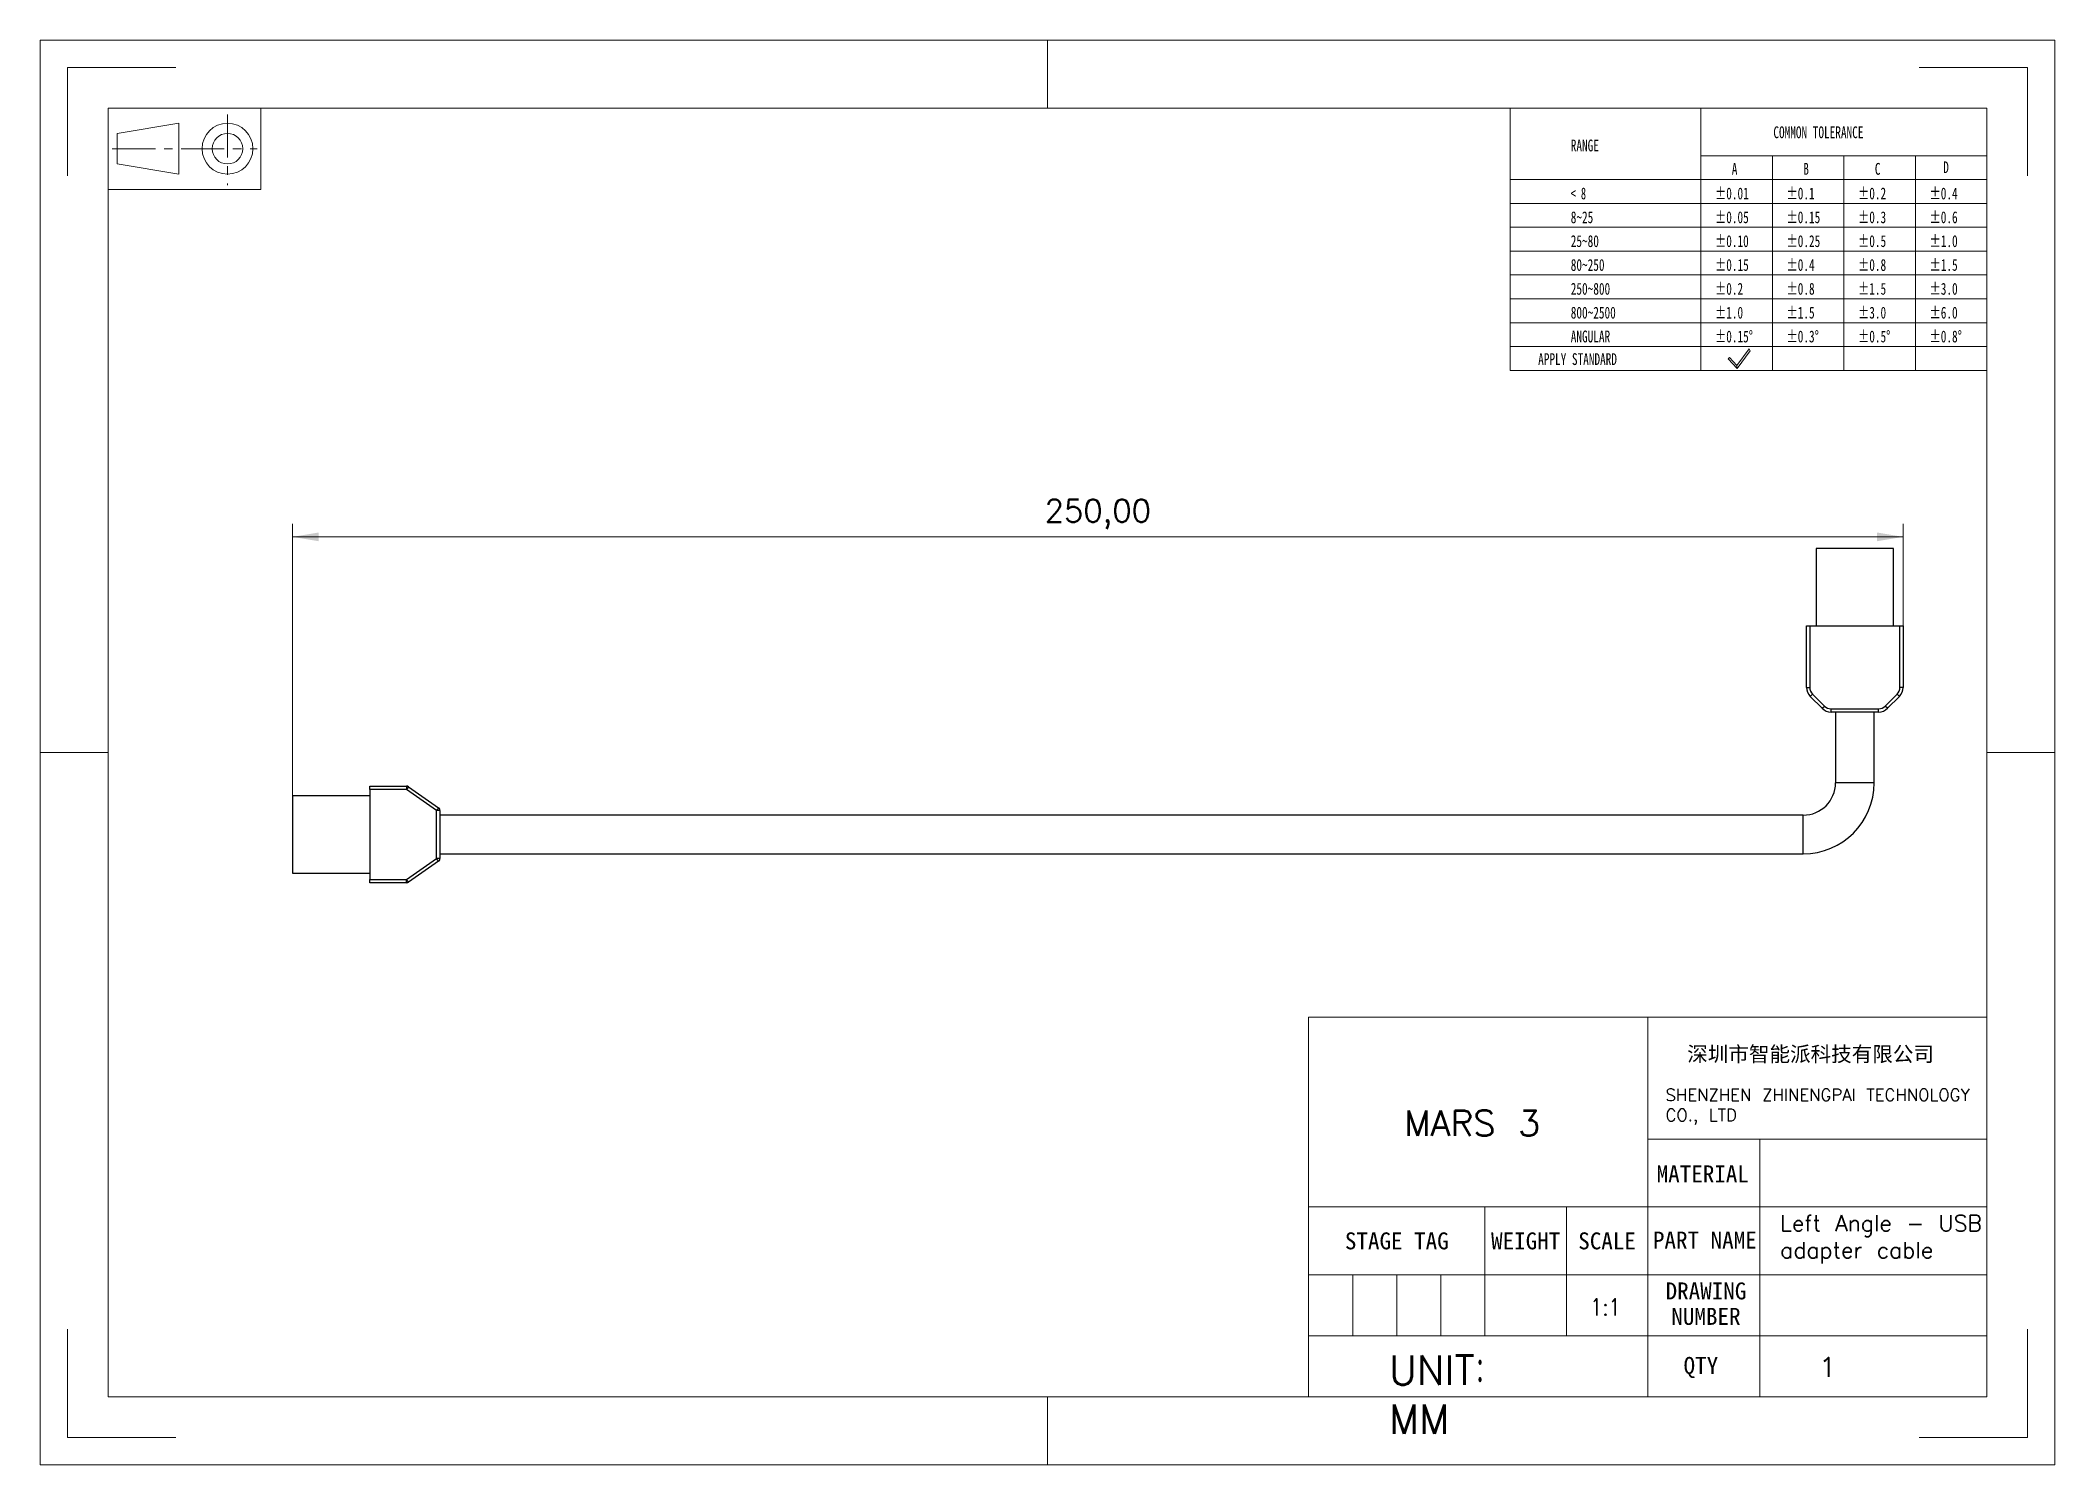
# Model space of a CAD drawing. Header units: millimetres. Extents: x 2260 to 2572, y -21 to 200.
import ezdxf

# ---------------------------------------------------------------- set-up
doc = ezdxf.new("R2010")
doc.units = ezdxf.units.MM
doc.linetypes.add('CENTER', pattern=[10.16, 6.35, -1.27, 1.27, -1.27])
doc.layers.get('0').update_dxf_attribs({"lineweight": 18})
doc.layers.add('DEFAULT_1', color=7, linetype='CENTER', lineweight=18)
doc.layers.add('尺寸线层', color=3, linetype='Continuous', lineweight=18)
doc.styles.add('SLDTEXTSTYLE4', font='', dxfattribs={"width": 0.7})
doc.styles.add('SLDTEXTSTYLE5', font='', dxfattribs={"width": 0.633333})
doc.styles.get("Standard").update_dxf_attribs({"font": 'txt.shx', "bigfont": 'gbcbig.shx'})
doc.styles.add('TEXTSTYLE_2', font='')
doc.styles.add('TEXTSTYLE_3', font='')
doc.styles.get('SLDTEXTSTYLE4').set_extended_font_data('宋体')
doc.styles.get('SLDTEXTSTYLE5').set_extended_font_data('宋体')
doc.styles.get('TEXTSTYLE_2').set_extended_font_data('宋体')
doc.styles.get('TEXTSTYLE_3').set_extended_font_data('宋体')
doc.dimstyles.new('ISO-25', dxfattribs={"dimtxt": 3.5, "dimasz": 2.5, "dimexe": 1.25, "dimexo": 0.625, "dimtad": 1, "dimtxsty": 'Standard', "dimcen": 2.5, "dimdle": 5, "dimadec": 0, "dimazin": 0, "dimtfac": 1, "dimtmove": 0, "dimatfit": 3, "dimfxl": 0, "dimarcsym": 0})

# ---------------------------------------------------------------- blocks, each defined once
blk = doc.blocks.new('96_1')
at = {"color": 7, "linetype": 'Continuous'}
for p, q in [((-11.25, 6), (-11.25, -6)), ((11.25, -6), (11.25, 6)), ((-9.93, 2.25), (-0.82, 3.75)), ((-0.82, 0), (-0.82, 3.75)), ((-9.93, 0), (-9.93, 2.25)), ((-9.93, 0), (-9.93, -2.25)), ((-0.82, 0), (-0.82, -3.75)), ((-9.93, -2.25), (-0.82, -3.75)), ((-11.25, -6), (11.25, -6))]:
    blk.add_line(p, q, dxfattribs=at)
for radius in [3.75, 2.25]:
    blk.add_circle((6.34, 0), radius, dxfattribs=at)
at = {"layer": 'DEFAULT_1', "color": 1, "linetype": 'CENTER'}
for p, q in [((6.34, 5.05), (6.34, -5.36)), ((-10.64, 0), (10.74, 0))]:
    blk.add_line(p, q, dxfattribs=at)
blk = doc.blocks.new('*X4')
at = {"layer": '尺寸线层', "linetype": 'Continuous'}
for points in [[(2298.95, 122.53), (2303.03, 123.21), (2303.03, 121.85)], [(2548.95, 122.53), (2544.87, 123.21), (2544.87, 121.85)]]:
    blk.add_hatch(color=0, dxfattribs=at).paths.add_polyline_path(points, flags=0)
at = {"layer": '尺寸线层', "color": 0, "linetype": 'Continuous'}
for p, q in [((2298.95, 82.34), (2298.95, 124.53)), ((2298.95, 122.53), (2548.95, 122.53)), ((2548.95, 108.74), (2548.95, 124.53))]:
    blk.add_line(p, q, dxfattribs=at)
at = {"layer": '尺寸线层', "color": 0, "insert": (2423.95, 126.05), "char_height": 3.5, "width": 25, "attachment_point": 5}
blk.add_mtext('250,00', dxfattribs=at)

msp = doc.modelspace()

# ---------------------------------------------------------------- linework, layer by layer
at = {"color": 7, "linetype": 'Continuous'}
for p, q in [((2259.795, -21.483), (2259.795, 199.603)), ((2259.795, 199.603), (2572.474, 199.603)), ((2416.134, 189.075), (2416.134, 199.603)), ((2572.474, -21.483), (2572.474, 199.603)), ((2264.006, 178.547), (2264.006, 195.392)), ((2264.006, 195.392), (2280.85, 195.392)), ((2551.418, 195.392), (2568.263, 195.392)), ((2568.263, 178.547), (2568.263, 195.392)), ((2270.323, -10.955), (2270.323, 189.075)), ((2270.323, 189.075), (2561.946, 189.075)), ((2561.946, -10.955), (2561.946, 189.075)), ((2259.795, 89.06), (2270.323, 89.06)), ((2561.946, 89.06), (2572.474, 89.06)), ((2310.948, 79.836), (2310.948, 83.836)), ((2316.811, 83.836), (2321.811, 80.336)), ((2310.948, 72.836), (2310.948, 68.836)), ((2316.811, 68.836), (2321.811, 72.336)), ((2264.006, -17.272), (2264.006, -0.427)), ((2568.263, -17.272), (2568.263, -0.427)), ((2270.323, -10.955), (2561.946, -10.955)), ((2416.134, -21.483), (2416.134, -10.955)), ((2264.006, -17.272), (2280.85, -17.272)), ((2551.418, -17.272), (2568.263, -17.272)), ((2259.795, -21.483), (2572.474, -21.483))]:
    msp.add_line(p, q, dxfattribs=at)
for p, q in [((2487.942, 189.075), (2487.942, 148.373)), ((2517.544, 189.075), (2517.544, 148.373)), ((2517.544, 181.675), (2561.946, 181.675)), ((2528.644, 181.675), (2528.644, 148.373)), ((2539.745, 181.675), (2539.745, 148.373)), ((2550.846, 181.675), (2550.846, 148.373)), ((2487.942, 177.975), (2561.946, 177.975)), ((2487.942, 174.274), (2561.946, 174.274)), ((2487.942, 170.574), (2561.946, 170.574)), ((2487.942, 166.874), (2561.946, 166.874)), ((2487.942, 163.174), (2561.946, 163.174)), ((2487.942, 159.474), (2561.946, 159.474)), ((2487.942, 155.773), (2561.946, 155.773)), ((2487.942, 152.073), (2561.946, 152.073)), ((2522.014, 150.378), (2521.794, 150.18)), ((2521.794, 150.18), (2523.18, 148.64)), ((2523.157, 149.108), (2522.014, 150.378)), ((2525.062, 151.691), (2523.157, 149.108)), ((2523.18, 148.64), (2525.212, 151.395)), ((2525.212, 151.395), (2525.062, 151.691)), ((2487.942, 148.373), (2561.946, 148.373)), ((2523.18, 148.64), (2523.157, 149.108)), ((2523.157, 149.108), (2523.18, 148.64))]:
    msp.add_line(p, q)
at = {"color": 7, "linetype": 'Continuous', "lineweight": 25}
for p, q in [((2535.449, 120.736), (2535.449, 108.736)), ((2547.449, 120.736), (2535.449, 120.736)), ((2547.449, 108.736), (2547.449, 120.736)), ((2533.949, 99.165), (2533.949, 108.736)), ((2533.949, 108.736), (2534.449, 108.736)), ((2534.449, 108.736), (2534.449, 99.165)), ((2534.449, 108.736), (2548.449, 108.736)), ((2548.449, 99.165), (2548.449, 108.736)), ((2548.449, 108.736), (2548.949, 108.736)), ((2548.949, 108.736), (2548.949, 99.165)), ((2533.949, 99.165), (2534.449, 99.165)), ((2534.535, 97.75), (2534.888, 98.104)), ((2536.363, 95.922), (2534.535, 97.75)), ((2534.888, 98.104), (2536.717, 96.275)), ((2546.181, 96.275), (2548.01, 98.104)), ((2548.363, 97.75), (2546.535, 95.922)), ((2548.363, 97.75), (2548.01, 98.104)), ((2548.949, 99.165), (2548.449, 99.165)), ((2536.363, 95.922), (2536.717, 96.275)), ((2537.778, 95.336), (2537.778, 95.836)), ((2537.778, 95.836), (2545.121, 95.836)), ((2545.121, 95.336), (2537.778, 95.336)), ((2538.449, 95.336), (2538.449, 84.336)), ((2544.449, 84.336), (2544.449, 95.336)), ((2545.121, 95.336), (2545.121, 95.836)), ((2546.535, 95.922), (2546.181, 96.275)), ((2310.948, 82.336), (2298.948, 82.336)), ((2298.948, 82.336), (2298.948, 70.336)), ((2310.948, 83.836), (2316.653, 83.836)), ((2310.948, 83.336), (2310.948, 83.836)), ((2316.653, 83.336), (2310.948, 83.336)), ((2310.948, 83.336), (2310.948, 69.336)), ((2316.653, 83.836), (2316.653, 83.336)), ((2316.94, 83.746), (2316.653, 83.336)), ((2321.311, 80.076), (2316.653, 83.336)), ((2316.94, 83.746), (2321.597, 80.485)), ((2321.597, 80.485), (2321.311, 80.076)), ((2321.811, 80.076), (2321.311, 80.076)), ((2321.311, 72.596), (2321.311, 80.076)), ((2321.811, 80.076), (2321.811, 72.596)), ((2533.449, 79.336), (2321.811, 79.336)), ((2316.653, 69.336), (2321.311, 72.596)), ((2321.597, 72.187), (2316.94, 68.926)), ((2321.811, 72.596), (2321.311, 72.596)), ((2321.597, 72.187), (2321.311, 72.596)), ((2321.811, 73.336), (2533.449, 73.336)), ((2298.948, 70.336), (2310.948, 70.336)), ((2310.948, 69.336), (2316.653, 69.336)), ((2310.948, 68.836), (2310.948, 69.336)), ((2316.653, 68.836), (2310.948, 68.836)), ((2316.94, 68.926), (2316.653, 69.336)), ((2316.653, 68.836), (2316.653, 69.336))]:
    msp.add_line(p, q, dxfattribs=at)
at = {"color": 8, "linetype": 'Continuous', "lineweight": 25}
for p, q in [((2541.449, 84.336), (2538.449, 84.336)), ((2544.449, 84.336), (2541.449, 84.336)), ((2533.449, 76.336), (2533.449, 79.336)), ((2533.449, 73.336), (2533.449, 76.336))]:
    msp.add_line(p, q, dxfattribs=at)
at = {"color": 2, "linetype": 'Continuous'}
for p, q in [((2456.667, 18.523), (2456.667, 48.001)), ((2456.667, 18.523), (2456.667, 48.001)), ((2456.667, 48.001), (2509.307, 48.001)), ((2509.307, 7.995), (2509.307, 48.001)), ((2509.307, 29.051), (2509.307, 48.001)), ((2509.307, 48.001), (2561.946, 48.001)), ((2509.307, 18.523), (2509.307, 48.001)), ((2561.946, 29.051), (2561.946, 48.001)), ((2509.307, 29.051), (2561.946, 29.051)), ((2526.702, 29.051), (2526.702, -10.955)), ((2561.946, 7.995), (2561.946, 29.051)), ((2456.667, -10.955), (2456.667, 18.523)), ((2456.667, 18.523), (2509.307, 18.523)), ((2456.667, 7.995), (2456.667, 18.523)), ((2456.667, 18.523), (2484.04, 18.523)), ((2484.04, 7.995), (2484.04, 18.523)), ((2484.04, 7.995), (2484.04, 18.523)), ((2484.04, 18.523), (2509.307, 18.523)), ((2496.673, 7.995), (2496.673, 18.523)), ((2509.307, 18.523), (2561.946, 18.523)), ((2509.307, 7.995), (2509.307, 18.523)), ((2456.667, -1.48), (2456.667, 7.995)), ((2456.667, 7.995), (2484.04, 7.995)), ((2456.667, 7.995), (2484.04, 7.995)), ((2456.667, 7.995), (2484.04, 7.995)), ((2456.667, 7.995), (2456.667, -1.48)), ((2463.51, 7.995), (2463.51, -1.48)), ((2470.353, 7.995), (2470.353, -1.48)), ((2477.196, 7.995), (2477.196, -1.48)), ((2484.04, -1.48), (2484.04, 7.995)), ((2484.04, -1.48), (2484.04, 7.995)), ((2484.04, 7.995), (2509.307, 7.995)), ((2484.04, 7.995), (2509.307, 7.995)), ((2484.04, 7.995), (2484.04, -1.48)), ((2496.673, -1.48), (2496.673, 7.995)), ((2509.307, -10.955), (2509.307, 7.995)), ((2509.307, 7.995), (2561.946, 7.995)), ((2509.307, 7.995), (2561.946, 7.995)), ((2509.307, -1.48), (2509.307, 7.995)), ((2561.946, -10.955), (2561.946, 7.995)), ((2456.667, -10.955), (2456.667, -1.48)), ((2456.667, -1.48), (2509.307, -1.48)), ((2456.667, -1.48), (2484.04, -1.48)), ((2456.667, -1.48), (2484.04, -1.48)), ((2484.04, -1.48), (2509.307, -1.48)), ((2509.307, -10.955), (2509.307, -1.48)), ((2509.307, -1.48), (2561.946, -1.48)), ((2372.443, -10.955), (2397.711, -10.955)), ((2397.711, -10.955), (2414.555, -10.955)), ((2414.555, -10.955), (2439.822, -10.955)), ((2439.822, -10.955), (2456.667, -10.955)), ((2456.667, -10.955), (2509.307, -10.955)), ((2509.307, -10.955), (2561.946, -10.955))]:
    msp.add_line(p, q, dxfattribs=at)
at = {"color": 7, "linetype": 'Continuous', "lineweight": 25}
for centre, radius, start, end in [((2535.949, 99.165), 2, 180, 225), ((2535.949, 99.165), 1.5, 180, 225), ((2546.949, 99.165), 1.5, 315, 360), ((2546.949, 99.165), 2, 315, 0), ((2537.778, 97.336), 2, 225, 270), ((2537.778, 97.336), 1.5, 225, 270), ((2545.121, 97.336), 1.5, 270, 315), ((2545.121, 97.336), 2, 270, 315), ((2316.653, 83.336), 0.5, 55.00798, 90), ((2533.449, 84.336), 5, 270, 360), ((2533.449, 84.336), 11, 270, 360), ((2321.311, 80.076), 0.5, 360, 55.00798), ((2321.311, 72.596), 0.5, 304.99202, 360), ((2316.653, 69.336), 0.5, 270, 304.99202)]:
    msp.add_arc(centre, radius, start, end, dxfattribs=at)

# ---------------------------------------------------------------- block references
at = {"color": 2, "linetype": 'Continuous', "xscale": 1.052792934800071, "yscale": 1.052792934800071, "zscale": 1.052792934800071}
msp.add_blockref('96_1', (2282.177, 182.775), dxfattribs=at)

# ---------------------------------------------------------------- texts
at = {"attachment_point": 1}
for s, insert, char_height, width, style in [('COMMON TOLERANCE', (2528.805, 186.241), 1.83513, 60.41552, 'SLDTEXTSTYLE4'), ('RANGE', (2497.354, 184.197), 1.8351, 18.02407, 'SLDTEXTSTYLE4'), ('A', (2522.35, 180.567), 1.835, 2.65139, 'SLDTEXTSTYLE4'), ('B', (2533.451, 180.567), 1.835, 2.609, 'SLDTEXTSTYLE4'), ('C', (2544.551, 180.567), 1.835, 2.63983, 'SLDTEXTSTYLE4'), ('D', (2555.16, 180.816), 1.835, 2.609, 'SLDTEXTSTYLE4'), ('< 8', (2497.354, 176.751), 1.8351, 8.80751, 'SLDTEXTSTYLE5'), ('%%P0.01', (2519.739, 176.751), 1.8351, 12.84846, 'SLDTEXTSTYLE4'), ('%%P0.1', (2530.84, 176.751), 1.8351, 9.63442, 'SLDTEXTSTYLE4'), ('%%P0.2', (2541.94, 176.751), 1.8351, 10.96012, 'SLDTEXTSTYLE4'), ('%%P0.4', (2553.041, 176.751), 1.8351, 10.91772, 'SLDTEXTSTYLE4'), ('8~25', (2497.354, 173.051), 1.8351, 14.2127, 'SLDTEXTSTYLE4'), ('%%P0.05', (2519.739, 173.051), 1.8351, 14.17416, 'SLDTEXTSTYLE4'), ('%%P0.15', (2530.84, 173.051), 1.8351, 13.53058, 'SLDTEXTSTYLE4'), ('%%P0.3', (2541.94, 173.051), 1.8351, 10.96012, 'SLDTEXTSTYLE4'), ('%%P0.6', (2553.041, 173.051), 1.8351, 10.96012, 'SLDTEXTSTYLE4'), ('25~80', (2497.354, 169.351), 1.8351, 17.42674, 'SLDTEXTSTYLE4'), ('%%P0.10', (2519.739, 169.351), 1.8351, 12.89085, 'SLDTEXTSTYLE4'), ('%%P0.25', (2530.84, 169.351), 1.8351, 14.81388, 'SLDTEXTSTYLE4'), ('%%P0.5', (2541.94, 169.351), 1.8351, 10.96012, 'SLDTEXTSTYLE4'), ('%%P1.0', (2553.041, 169.351), 1.8351, 9.67681, 'SLDTEXTSTYLE4'), ('%%P0.15', (2519.739, 165.651), 1.8351, 13.53058, 'SLDTEXTSTYLE4'), ('%%P0.4', (2530.84, 165.651), 1.8351, 10.91772, 'SLDTEXTSTYLE4'), ('%%P0.8', (2541.94, 165.651), 1.8351, 10.96012, 'SLDTEXTSTYLE4'), ('%%P1.5', (2553.041, 165.651), 1.8351, 10.31654, 'SLDTEXTSTYLE4'), ('80~250', (2497.354, 165.651), 1.8351, 20.64078, 'SLDTEXTSTYLE4'), ('250~800', (2497.354, 161.95), 1.8351, 23.85482, 'SLDTEXTSTYLE4'), ('%%P0.2', (2519.739, 161.95), 1.8351, 10.96012, 'SLDTEXTSTYLE4'), ('%%P0.8', (2530.84, 161.95), 1.8351, 10.96012, 'SLDTEXTSTYLE4'), ('%%P1.5', (2541.94, 161.95), 1.8351, 10.31654, 'SLDTEXTSTYLE4'), ('%%P3.0', (2553.041, 161.95), 1.8351, 10.96012, 'SLDTEXTSTYLE4'), ('800~2500', (2497.354, 158.25), 1.8351, 27.06887, 'SLDTEXTSTYLE4'), ('%%P1.0', (2519.739, 158.25), 1.8351, 9.67681, 'SLDTEXTSTYLE4'), ('%%P1.5', (2530.84, 158.25), 1.8351, 10.31654, 'SLDTEXTSTYLE4'), ('%%P3.0', (2541.94, 158.25), 1.8351, 10.96012, 'SLDTEXTSTYLE4'), ('%%P6.0', (2553.041, 158.25), 1.8351, 10.96012, 'SLDTEXTSTYLE4'), ('ANGULAR', (2497.354, 154.55), 1.8351, 25.774, 'SLDTEXTSTYLE4'), ('%%P0.15%%D', (2519.739, 154.55), 1.8351, 16.11646, 'SLDTEXTSTYLE4'), ('%%P0.3%%D', (2530.84, 154.55), 1.8351, 13.54599, 'SLDTEXTSTYLE4'), ('%%P0.5%%D', (2541.94, 154.55), 1.8351, 13.54599, 'SLDTEXTSTYLE4'), ('%%P0.8%%D', (2553.041, 154.55), 1.8351, 13.54599, 'SLDTEXTSTYLE4'), ('APPLY STANDARD', (2492.293, 151.038), 1.83513, 52.75037, 'SLDTEXTSTYLE4')]:
    msp.add_mtext(s, dxfattribs=dict(at, insert=insert, char_height=char_height, width=width, style=style))
at = {"color": 7, "linetype": 'Continuous', "insert": (2534.584, 43.428), "char_height": 2.34001, "width": 55.51838, "attachment_point": 2, "style": 'TEXTSTYLE_2'}
msp.add_mtext('深圳市智能派科技有限公司', dxfattribs=at)
at = {"color": 7, "linetype": 'Continuous', "attachment_point": 2, "line_spacing_factor": 0.9, "style": 'TEXTSTYLE_3'}
for s, insert, char_height, width in [('MATERIAL\\P ', (2517.845, 24.977), 2.632, 38.0467), ('STAGE TAG ', (2470.353, 14.575), 2.632, 31.83054), ('WEIGHT', (2490.356, 14.575), 2.632, 11.56633), ('SCALE', (2502.99, 14.575), 2.632, 11.56633), ('PART NAME', (2518.166, 14.695), 2.632, 22.05145), ('DRAWING NUMBER', (2518.342, 6.806), 2.63198, 22.05145), ('QTY', (2517.554, -4.757), 2.632, 29.37821)]:
    msp.add_mtext(s, dxfattribs=dict(at, insert=insert, char_height=char_height, width=width))
at = {"insert": (2500.34, 1.682), "char_height": 2.63198, "width": 6.30886, "attachment_point": 7}
msp.add_mtext('{\\W0.85;1:1}', dxfattribs=at)
at = {"layer": '尺寸线层', "attachment_point": 1}
for s, insert, char_height, width in [('SHENZHEN ZHINENGPAI TECHNOLOGY CO., LTD', (2512.073, 36.848), 1.87201, 52.96774), ('MARS 3', (2471.499, 33.513), 3.9767, 32.45429), ('Left Angle - USB \\Padapter cable', (2529.865, 17.241), 2.5, 62.25), ('UNIT：MM', (2469.141, -4.534), 4.5662, 22.07324)]:
    msp.add_mtext(s, dxfattribs=dict(at, insert=insert, char_height=char_height, width=width))
at = {"layer": '尺寸线层', "ltscale": 0.2, "insert": (2535.935, -4.847), "char_height": 2.983, "width": 17.88799, "attachment_point": 1}
msp.add_mtext('1\\P\\P', dxfattribs=at)

# ---------------------------------------------------------------- dimensions: what is measured, and where the dimension line sits
at = {"layer": '尺寸线层'}
dim = msp.add_linear_dim(base=(2548.949, 122.53), p1=(2298.948, 82.336), p2=(2548.949, 108.736), dimstyle='ISO-25', override={"dimasz": 4.08, "dimexe": 2, "dimexo": 0, "dimgap": 1.524, "dimtih": 1, "dimtoh": 1, "dimzin": 0, "dimsah": 1, "dimdle": 8.16, "dimadec": 2, "dimtfill": 1, "dimtolj": 1, "dimtzin": 0}, dxfattribs=at)
dim.commit()
dim.dimension.update_dxf_attribs({"geometry": '*X4', "text_midpoint": (2423.948, 122.53)})

doc.saveas('drawing.dxf')
